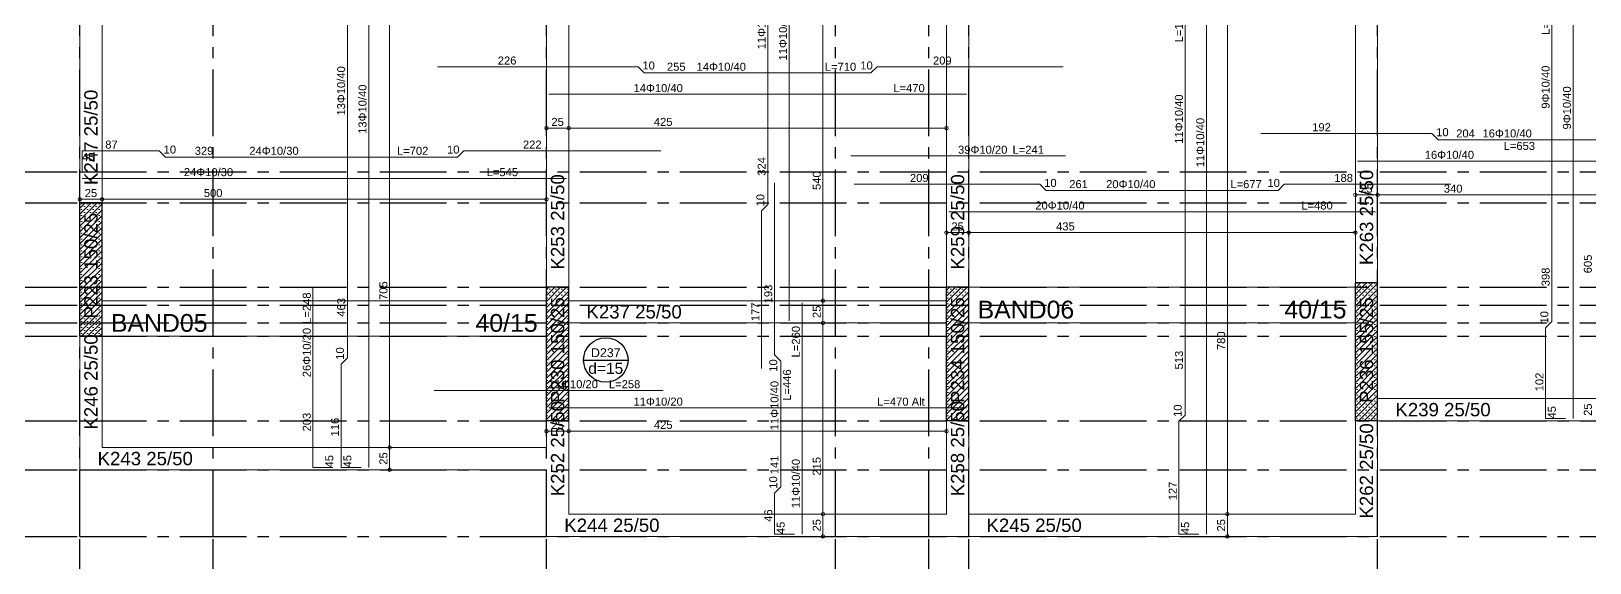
# Model space of a CAD drawing. Header units: millimetres. Extents: x 2232 to 85269, y -3593 to 5869.
# Drawn here: x 55681 to 57435, y 2881 to 3479 of the extents above; entities that cross this region are included whole.
import ezdxf

# ---------------------------------------------------------------- set-up
doc = ezdxf.new("R2010")
doc.units = ezdxf.units.MM
doc.linetypes.add('CENTER2', pattern=[112.5, 75, -12.5, 12.5, -12.5])
doc.linetypes.add('DASHDOT2', pattern=[12.7, 6.35, -3.175, 0, -3.175])
doc.layers.add('aks', color=251, linetype='DASHDOT2', lineweight=35)
for name, color, linetype in [('Donatı Topl. Uzun. Yazısı', 7, 'Continuous'), ('Donatı Uz. Yazısı', 7, 'Continuous'), ('Donatı Yazısı', 7, 'Continuous'), ('Donatı Çizgisi', 7, 'Continuous'), ('Döşeme', 7, 'Continuous'), ('Kiriş', 7, 'Continuous'), ('Panel', 7, 'Continuous'), ('Standart', 7, 'Continuous'), ('Ölçülendirme', 7, 'Continuous')]:
    doc.layers.add(name, color=color, linetype=linetype)
doc.styles.add('arial_1_18', font='arial.ttf', dxfattribs={"height": 0.2})
pattern_1 = [(45, (0, 0), (-3.314563, 3.314563), []), (45, (3.3146, 0), (-3.314563, 3.314563), [0, -4.6875])]

# ---------------------------------------------------------------- blocks, each defined once
blk = doc.blocks.new('IDE539Entity3890')
at = {"layer": 'Döşeme', "color": 117, "linetype": 'Continuous', "lineweight": -3}
blk.add_lwpolyline([(566.7, 198.3), (616.7, 198.3)], dxfattribs=at)
blk.add_circle((591.7, 198.3), 25, dxfattribs=at)
at = {"layer": 'Döşeme', "color": 178, "linetype": 'Continuous', "lineweight": -3, "style": 'arial_1_18'}
blk.add_text('D237', height=10, dxfattribs=at).set_placement((575, 201.5))
at = {"layer": 'Döşeme', "color": 164, "linetype": 'Continuous', "lineweight": -3, "style": 'arial_1_18'}
blk.add_text('d=15', height=12.5, dxfattribs=at).set_placement((572, 182.7))
blk = doc.blocks.new('IDE539Entity3891')
at = {"layer": 'Kiriş', "color": 4, "linetype": 'Continuous', "lineweight": 5}
blk.add_lwpolyline([(550, 240), (975, 240)], dxfattribs=at)
blk = doc.blocks.new('IDE539Entity3892')
at = {"layer": 'Kiriş', "color": 4, "linetype": 'Continuous', "lineweight": 5}
blk.add_lwpolyline([(550, 265), (975, 265)], dxfattribs=at)
blk = doc.blocks.new('IDE539Entity3893')
at = {"layer": 'Kiriş', "color": 159, "linetype": 'Continuous', "lineweight": 5, "style": 'arial_1_18'}
blk.add_text('K237 25/50', height=15, dxfattribs=at).set_placement((570, 245))
blk = doc.blocks.new('IDE539Entity3895')
at = {"layer": 'aks', "color": 251, "linetype": 'CENTER2', "lineweight": -3}
blk.add_lwpolyline([(955, -528), (955, 0)], dxfattribs=at)
blk = doc.blocks.new('IDE539Entity3897')
at = {"layer": 'aks', "color": 251, "linetype": 'CENTER2', "lineweight": -3}
blk.add_lwpolyline([(955, 0), (955, 2330)], dxfattribs=at)
blk = doc.blocks.new('IDE539Entity3944')
at = {"layer": 'aks', "color": 251, "linetype": 'CENTER2', "lineweight": -3}
blk.add_lwpolyline([(1460, -528), (1460, 0)], dxfattribs=at)
blk = doc.blocks.new('IDE539Entity3946')
at = {"layer": 'aks', "color": 251, "linetype": 'CENTER2', "lineweight": -3}
blk.add_lwpolyline([(1460, 0), (1460, 2330)], dxfattribs=at)
blk = doc.blocks.new('IDE539Entity3951')
at = {"layer": 'aks', "color": 251, "linetype": 'CENTER2', "lineweight": -3}
blk.add_lwpolyline([(850, -528), (850, 0)], dxfattribs=at)
blk = doc.blocks.new('IDE539Entity3953')
at = {"layer": 'aks', "color": 251, "linetype": 'CENTER2', "lineweight": -3}
blk.add_lwpolyline([(850, 0), (850, 2330)], dxfattribs=at)
blk = doc.blocks.new('IDE539Entity3958')
at = {"layer": 'aks', "color": 251, "linetype": 'CENTER2', "lineweight": -3}
blk.add_lwpolyline([(1000, -528), (1000, 0)], dxfattribs=at)
blk = doc.blocks.new('IDE539Entity3960')
at = {"layer": 'aks', "color": 251, "linetype": 'CENTER2', "lineweight": -3}
blk.add_lwpolyline([(1000, 0), (1000, 2330)], dxfattribs=at)
blk = doc.blocks.new('IDE539Entity3965')
at = {"layer": 'aks', "color": 251, "linetype": 'CENTER2', "lineweight": -3}
blk.add_lwpolyline([(525, -528), (525, 0)], dxfattribs=at)
blk = doc.blocks.new('IDE539Entity3967')
at = {"layer": 'aks', "color": 251, "linetype": 'CENTER2', "lineweight": -3}
blk.add_lwpolyline([(525, 0), (525, 2330)], dxfattribs=at)
blk = doc.blocks.new('IDE539Entity4028')
at = {"layer": 'aks', "color": 251, "linetype": 'CENTER2', "lineweight": -3}
blk.add_lwpolyline([(0, -528), (0, 0)], dxfattribs=at)
blk = doc.blocks.new('IDE539Entity4030')
at = {"layer": 'aks', "color": 251, "linetype": 'CENTER2', "lineweight": -3}
blk.add_lwpolyline([(0, 0), (0, 2330)], dxfattribs=at)
blk = doc.blocks.new('IDE539Entity4035')
at = {"layer": 'aks', "color": 251, "linetype": 'CENTER2', "lineweight": -3}
blk.add_lwpolyline([(150, -528), (150, 0)], dxfattribs=at)
blk = doc.blocks.new('IDE539Entity4037')
at = {"layer": 'aks', "color": 251, "linetype": 'CENTER2', "lineweight": -3}
blk.add_lwpolyline([(150, 0), (150, 2330)], dxfattribs=at)
blk = doc.blocks.new('IDE539Entity4056')
at = {"layer": 'aks', "color": 251, "linetype": 'CENTER2', "lineweight": -3}
blk.add_lwpolyline([(-528, 410), (0, 410)], dxfattribs=at)
blk = doc.blocks.new('IDE539Entity4058')
at = {"layer": 'aks', "color": 251, "linetype": 'CENTER2', "lineweight": -3}
blk.add_lwpolyline([(0, 410), (3260, 410)], dxfattribs=at)
blk = doc.blocks.new('IDE539Entity4063')
at = {"layer": 'aks', "color": 251, "linetype": 'CENTER2', "lineweight": -3}
blk.add_lwpolyline([(-528, 260), (0, 260)], dxfattribs=at)
blk = doc.blocks.new('IDE539Entity4065')
at = {"layer": 'aks', "color": 251, "linetype": 'CENTER2', "lineweight": -3}
blk.add_lwpolyline([(0, 260), (3260, 260)], dxfattribs=at)
blk = doc.blocks.new('IDE539Entity4070')
at = {"layer": 'aks', "color": 251, "linetype": 'CENTER2', "lineweight": -3}
blk.add_lwpolyline([(-528, 280), (0, 280)], dxfattribs=at)
blk = doc.blocks.new('IDE539Entity4072')
at = {"layer": 'aks', "color": 251, "linetype": 'CENTER2', "lineweight": -3}
blk.add_lwpolyline([(0, 280), (3260, 280)], dxfattribs=at)
blk = doc.blocks.new('IDE539Entity4077')
at = {"layer": 'aks', "color": 251, "linetype": 'CENTER2', "lineweight": -3}
blk.add_lwpolyline([(-528, 240), (0, 240)], dxfattribs=at)
blk = doc.blocks.new('IDE539Entity4079')
at = {"layer": 'aks', "color": 251, "linetype": 'CENTER2', "lineweight": -3}
blk.add_lwpolyline([(0, 240), (3260, 240)], dxfattribs=at)
blk = doc.blocks.new('IDE539Entity4084')
at = {"layer": 'aks', "color": 251, "linetype": 'CENTER2', "lineweight": -3}
blk.add_lwpolyline([(-528, 375), (0, 375)], dxfattribs=at)
blk = doc.blocks.new('IDE539Entity4086')
at = {"layer": 'aks', "color": 251, "linetype": 'CENTER2', "lineweight": -3}
blk.add_lwpolyline([(0, 375), (3260, 375)], dxfattribs=at)
blk = doc.blocks.new('IDE539Entity4091')
at = {"layer": 'aks', "color": 251, "linetype": 'CENTER2', "lineweight": -3}
blk.add_lwpolyline([(-528, 225), (0, 225)], dxfattribs=at)
blk = doc.blocks.new('IDE539Entity4093')
at = {"layer": 'aks', "color": 251, "linetype": 'CENTER2', "lineweight": -3}
blk.add_lwpolyline([(0, 225), (3260, 225)], dxfattribs=at)
blk = doc.blocks.new('IDE539Entity4098')
at = {"layer": 'aks', "color": 251, "linetype": 'CENTER2', "lineweight": -3}
blk.add_lwpolyline([(-528, 130), (0, 130)], dxfattribs=at)
blk = doc.blocks.new('IDE539Entity4100')
at = {"layer": 'aks', "color": 251, "linetype": 'CENTER2', "lineweight": -3}
blk.add_lwpolyline([(0, 130), (3260, 130)], dxfattribs=at)
blk = doc.blocks.new('IDE539Entity4105')
at = {"layer": 'aks', "color": 251, "linetype": 'CENTER2', "lineweight": -3}
blk.add_lwpolyline([(-528, 75), (0, 75)], dxfattribs=at)
blk = doc.blocks.new('IDE539Entity4107')
at = {"layer": 'aks', "color": 251, "linetype": 'CENTER2', "lineweight": -3}
blk.add_lwpolyline([(0, 75), (3260, 75)], dxfattribs=at)
blk = doc.blocks.new('IDE539Entity4112')
at = {"layer": 'aks', "color": 251, "linetype": 'CENTER2', "lineweight": -3}
blk.add_lwpolyline([(-528, 0), (0, 0)], dxfattribs=at)
blk = doc.blocks.new('IDE539Entity4114')
at = {"layer": 'aks', "color": 251, "linetype": 'CENTER2', "lineweight": -3}
blk.add_lwpolyline([(0, 0), (3260, 0)], dxfattribs=at)
blk = doc.blocks.new('IDE539Entity4224')
at = {"layer": 'Panel', "linetype": 'Continuous', "lineweight": 5}
h = blk.add_hatch(dxfattribs=at)
h.set_pattern_fill('SACNCR', color=163, scale=50, style=0)
h.set_pattern_definition(pattern_1)
h.paths.add_polyline_path([(0, 225), (0, 375), (25, 375), (25, 225)])
blk = doc.blocks.new('IDE539Entity4225')
at = {"layer": 'Panel', "color": 164, "linetype": 'Continuous', "lineweight": -3}
blk.add_lwpolyline([(25, 225), (0, 225)], dxfattribs=at)
blk = doc.blocks.new('IDE539Entity4226')
at = {"layer": 'Panel', "color": 164, "linetype": 'Continuous', "lineweight": -3}
blk.add_lwpolyline([(25, 225), (25, 375)], dxfattribs=at)
blk = doc.blocks.new('IDE539Entity4227')
at = {"layer": 'Panel', "color": 164, "linetype": 'Continuous', "lineweight": -3}
blk.add_lwpolyline([(25, 375), (0, 375)], dxfattribs=at)
blk = doc.blocks.new('IDE539Entity4228')
at = {"layer": 'Panel', "color": 164, "linetype": 'Continuous', "lineweight": -3}
blk.add_lwpolyline([(0, 225), (0, 375)], dxfattribs=at)
blk = doc.blocks.new('IDE539Entity4229')
at = {"layer": 'Panel', "color": 159, "linetype": 'Continuous', "lineweight": -3, "style": 'arial_1_18'}
blk.add_text('P223 150/25', height=15, rotation=90, dxfattribs=at).set_placement((20, 245))
blk = doc.blocks.new('IDE539Entity4230')
at = {"layer": 'Panel', "linetype": 'Continuous', "lineweight": 5}
h = blk.add_hatch(dxfattribs=at)
h.set_pattern_fill('SACNCR', color=163, scale=50, style=0)
h.set_pattern_definition(pattern_1)
h.paths.add_polyline_path([(525, 130), (525, 280), (550, 280), (550, 130)])
blk = doc.blocks.new('IDE539Entity4231')
at = {"layer": 'Panel', "color": 164, "linetype": 'Continuous', "lineweight": -3}
blk.add_lwpolyline([(550, 130), (525, 130)], dxfattribs=at)
blk = doc.blocks.new('IDE539Entity4232')
at = {"layer": 'Panel', "color": 164, "linetype": 'Continuous', "lineweight": -3}
blk.add_lwpolyline([(550, 130), (550, 280)], dxfattribs=at)
blk = doc.blocks.new('IDE539Entity4233')
at = {"layer": 'Panel', "color": 164, "linetype": 'Continuous', "lineweight": -3}
blk.add_lwpolyline([(550, 280), (525, 280)], dxfattribs=at)
blk = doc.blocks.new('IDE539Entity4234')
at = {"layer": 'Panel', "color": 164, "linetype": 'Continuous', "lineweight": -3}
blk.add_lwpolyline([(525, 130), (525, 280)], dxfattribs=at)
blk = doc.blocks.new('IDE539Entity4235')
at = {"layer": 'Panel', "color": 159, "linetype": 'Continuous', "lineweight": -3, "style": 'arial_1_18'}
blk.add_text('P230 150/25', height=15, rotation=90, dxfattribs=at).set_placement((545, 150))
blk = doc.blocks.new('IDE539Entity4236')
at = {"layer": 'Panel', "linetype": 'Continuous', "lineweight": 5}
h = blk.add_hatch(dxfattribs=at)
h.set_pattern_fill('SACNCR', color=163, scale=50, style=0)
h.set_pattern_definition(pattern_1)
h.paths.add_polyline_path([(975, 130), (975, 280), (1000, 280), (1000, 130)])
blk = doc.blocks.new('IDE539Entity4237')
at = {"layer": 'Panel', "color": 164, "linetype": 'Continuous', "lineweight": -3}
blk.add_lwpolyline([(1000, 130), (975, 130)], dxfattribs=at)
blk = doc.blocks.new('IDE539Entity4238')
at = {"layer": 'Panel', "color": 164, "linetype": 'Continuous', "lineweight": -3}
blk.add_lwpolyline([(1000, 130), (1000, 280)], dxfattribs=at)
blk = doc.blocks.new('IDE539Entity4239')
at = {"layer": 'Panel', "color": 164, "linetype": 'Continuous', "lineweight": -3}
blk.add_lwpolyline([(1000, 280), (975, 280)], dxfattribs=at)
blk = doc.blocks.new('IDE539Entity4240')
at = {"layer": 'Panel', "color": 164, "linetype": 'Continuous', "lineweight": -3}
blk.add_lwpolyline([(975, 130), (975, 280)], dxfattribs=at)
blk = doc.blocks.new('IDE539Entity4241')
at = {"layer": 'Panel', "color": 159, "linetype": 'Continuous', "lineweight": -3, "style": 'arial_1_18'}
blk.add_text('P234 150/25', height=15, rotation=90, dxfattribs=at).set_placement((995, 150))
blk = doc.blocks.new('IDE539Entity4242')
at = {"layer": 'Panel', "linetype": 'Continuous', "lineweight": 5}
h = blk.add_hatch(dxfattribs=at)
h.set_pattern_fill('SACNCR', color=163, scale=50, style=0)
h.set_pattern_definition(pattern_1)
h.paths.add_polyline_path([(1435, 130), (1435, 285), (1460, 285), (1460, 130)])
blk = doc.blocks.new('IDE539Entity4243')
at = {"layer": 'Panel', "color": 164, "linetype": 'Continuous', "lineweight": -3}
blk.add_lwpolyline([(1460, 130), (1435, 130)], dxfattribs=at)
blk = doc.blocks.new('IDE539Entity4244')
at = {"layer": 'Panel', "color": 164, "linetype": 'Continuous', "lineweight": -3}
blk.add_lwpolyline([(1460, 130), (1460, 285)], dxfattribs=at)
blk = doc.blocks.new('IDE539Entity4245')
at = {"layer": 'Panel', "color": 164, "linetype": 'Continuous', "lineweight": -3}
blk.add_lwpolyline([(1460, 285), (1435, 285)], dxfattribs=at)
blk = doc.blocks.new('IDE539Entity4246')
at = {"layer": 'Panel', "color": 164, "linetype": 'Continuous', "lineweight": -3}
blk.add_lwpolyline([(1435, 130), (1435, 285)], dxfattribs=at)
blk = doc.blocks.new('IDE539Entity4247')
at = {"layer": 'Panel', "color": 159, "linetype": 'Continuous', "lineweight": -3, "style": 'arial_1_18'}
blk.add_text('P236 155/25', height=15, rotation=90, dxfattribs=at).set_placement((1455, 150))
blk = doc.blocks.new('IDE539Entity4343')
at = {"layer": 'Kiriş', "color": 4, "linetype": 'Continuous', "lineweight": 5}
blk.add_lwpolyline([(25, 375), (25, 805)], dxfattribs=at)
blk = doc.blocks.new('IDE539Entity4344')
at = {"layer": 'Kiriş', "color": 4, "linetype": 'Continuous', "lineweight": 5}
blk.add_lwpolyline([(0, 375), (0, 805)], dxfattribs=at)
blk = doc.blocks.new('IDE539Entity4345')
at = {"layer": 'Kiriş', "color": 159, "linetype": 'Continuous', "lineweight": 5, "style": 'arial_1_18'}
blk.add_text('K247 25/50', height=15, rotation=90, dxfattribs=at).set_placement((20, 395))
blk = doc.blocks.new('IDE539Entity4346')
at = {"layer": 'Kiriş', "color": 4, "linetype": 'Continuous', "lineweight": 5}
blk.add_lwpolyline([(25, 100), (25, 225)], dxfattribs=at)
blk = doc.blocks.new('IDE539Entity4347')
at = {"layer": 'Kiriş', "color": 4, "linetype": 'Continuous', "lineweight": 5}
blk.add_lwpolyline([(0, 75), (0, 225)], dxfattribs=at)
blk = doc.blocks.new('IDE539Entity4348')
at = {"layer": 'Kiriş', "color": 159, "linetype": 'Continuous', "lineweight": 5, "style": 'arial_1_18'}
blk.add_text('K246 25/50', height=15, rotation=90, dxfattribs=at).set_placement((20, 120))
blk = doc.blocks.new('IDE539Entity4349')
at = {"layer": 'Kiriş', "color": 4, "linetype": 'Continuous', "lineweight": 5}
blk.add_lwpolyline([(550, 25), (550, 130)], dxfattribs=at)
blk = doc.blocks.new('IDE539Entity4350')
at = {"layer": 'Kiriş', "color": 4, "linetype": 'Continuous', "lineweight": 5}
blk.add_lwpolyline([(525, 0), (525, 75)], dxfattribs=at)
blk = doc.blocks.new('IDE539Entity4351')
at = {"layer": 'Kiriş', "color": 4, "linetype": 'Continuous', "lineweight": 5}
blk.add_lwpolyline([(525, 100), (525, 130)], dxfattribs=at)
blk = doc.blocks.new('IDE539Entity4352')
at = {"layer": 'Kiriş', "color": 159, "linetype": 'Continuous', "lineweight": 5, "style": 'arial_1_18'}
blk.add_text('K252 25/50', height=15, rotation=90, dxfattribs=at).set_placement((545, 45))
blk = doc.blocks.new('IDE539Entity4353')
at = {"layer": 'Kiriş', "color": 4, "linetype": 'Continuous', "lineweight": 5}
blk.add_lwpolyline([(1000, 25), (1000, 130)], dxfattribs=at)
blk = doc.blocks.new('IDE539Entity4354')
at = {"layer": 'Kiriş', "color": 4, "linetype": 'Continuous', "lineweight": 5}
blk.add_lwpolyline([(975, 25), (975, 130)], dxfattribs=at)
blk = doc.blocks.new('IDE539Entity4355')
at = {"layer": 'Kiriş', "color": 159, "linetype": 'Continuous', "lineweight": 5, "style": 'arial_1_18'}
blk.add_text('K258 25/50', height=15, rotation=90, dxfattribs=at).set_placement((995, 45))
blk = doc.blocks.new('IDE539Entity4356')
at = {"layer": 'Kiriş', "color": 4, "linetype": 'Continuous', "lineweight": 5}
blk.add_lwpolyline([(1460, 0), (1460, 130)], dxfattribs=at)
blk = doc.blocks.new('IDE539Entity4357')
at = {"layer": 'Kiriş', "color": 4, "linetype": 'Continuous', "lineweight": 5}
blk.add_lwpolyline([(1435, 25), (1435, 130)], dxfattribs=at)
blk = doc.blocks.new('IDE539Entity4358')
at = {"layer": 'Kiriş', "color": 159, "linetype": 'Continuous', "lineweight": 5, "style": 'arial_1_18'}
blk.add_text('K262 25/50', height=15, rotation=90, dxfattribs=at).set_placement((1455, 20))
blk = doc.blocks.new('IDE539Entity4393')
at = {"layer": 'Kiriş', "color": 4, "linetype": 'Continuous', "lineweight": 5}
blk.add_lwpolyline([(1460, 130), (1800, 130)], dxfattribs=at)
blk = doc.blocks.new('IDE539Entity4394')
at = {"layer": 'Kiriş', "color": 4, "linetype": 'Continuous', "lineweight": 5}
blk.add_lwpolyline([(1460, 155), (1800, 155)], dxfattribs=at)
blk = doc.blocks.new('IDE539Entity4395')
at = {"layer": 'Kiriş', "color": 159, "linetype": 'Continuous', "lineweight": 5, "style": 'arial_1_18'}
blk.add_text('K239 25/50', height=15, dxfattribs=at).set_placement((1480, 135))
blk = doc.blocks.new('IDE539Entity4405')
at = {"layer": 'Kiriş', "color": 4, "linetype": 'Continuous', "lineweight": 5}
blk.add_lwpolyline([(525, 0), (1000, 0)], dxfattribs=at)
blk = doc.blocks.new('IDE539Entity4406')
at = {"layer": 'Kiriş', "color": 4, "linetype": 'Continuous', "lineweight": 5}
blk.add_lwpolyline([(550, 25), (975, 25)], dxfattribs=at)
blk = doc.blocks.new('IDE539Entity4407')
at = {"layer": 'Kiriş', "color": 159, "linetype": 'Continuous', "lineweight": 5, "style": 'arial_1_18'}
blk.add_text('K244 25/50', height=15, dxfattribs=at).set_placement((545, 5))
blk = doc.blocks.new('IDE539Entity4408')
at = {"layer": 'Kiriş', "color": 4, "linetype": 'Continuous', "lineweight": 5}
blk.add_lwpolyline([(1000, 0), (1460, 0)], dxfattribs=at)
blk = doc.blocks.new('IDE539Entity4409')
at = {"layer": 'Kiriş', "color": 4, "linetype": 'Continuous', "lineweight": 5}
blk.add_lwpolyline([(1000, 25), (1435, 25)], dxfattribs=at)
blk = doc.blocks.new('IDE539Entity4410')
at = {"layer": 'Kiriş', "color": 159, "linetype": 'Continuous', "lineweight": 5, "style": 'arial_1_18'}
blk.add_text('K245 25/50', height=15, dxfattribs=at).set_placement((1020, 5))
blk = doc.blocks.new('IDE539Entity4411')
at = {"layer": 'Kiriş', "color": 4, "linetype": 'Continuous', "lineweight": 5}
blk.add_lwpolyline([(0, 75), (525, 75)], dxfattribs=at)
blk = doc.blocks.new('IDE539Entity4412')
at = {"layer": 'Kiriş', "color": 4, "linetype": 'Continuous', "lineweight": 5}
blk.add_lwpolyline([(25, 100), (525, 100)], dxfattribs=at)
blk = doc.blocks.new('IDE539Entity4413')
at = {"layer": 'Kiriş', "color": 159, "linetype": 'Continuous', "lineweight": 5, "style": 'arial_1_18'}
blk.add_text('K243 25/50', height=15, dxfattribs=at).set_placement((20, 80))
blk = doc.blocks.new('IDE539Entity4438')
at = {"layer": 'Kiriş', "color": 4, "linetype": 'Continuous', "lineweight": 5}
blk.add_lwpolyline([(550, 280), (550, 805)], dxfattribs=at)
blk = doc.blocks.new('IDE539Entity4439')
at = {"layer": 'Kiriş', "color": 4, "linetype": 'Continuous', "lineweight": 5}
blk.add_lwpolyline([(525, 280), (525, 805)], dxfattribs=at)
blk = doc.blocks.new('IDE539Entity4440')
at = {"layer": 'Kiriş', "color": 159, "linetype": 'Continuous', "lineweight": 5, "style": 'arial_1_18'}
blk.add_text('K253 25/50', height=15, rotation=90, dxfattribs=at).set_placement((545, 300))
blk = doc.blocks.new('IDE539Entity4441')
at = {"layer": 'Kiriş', "color": 4, "linetype": 'Continuous', "lineweight": 5}
blk.add_lwpolyline([(1000, 280), (1000, 805)], dxfattribs=at)
blk = doc.blocks.new('IDE539Entity4442')
at = {"layer": 'Kiriş', "color": 4, "linetype": 'Continuous', "lineweight": 5}
blk.add_lwpolyline([(975, 280), (975, 805)], dxfattribs=at)
blk = doc.blocks.new('IDE539Entity4443')
at = {"layer": 'Kiriş', "color": 159, "linetype": 'Continuous', "lineweight": 5, "style": 'arial_1_18'}
blk.add_text('K259 25/50', height=15, rotation=90, dxfattribs=at).set_placement((995, 300))
blk = doc.blocks.new('IDE539Entity4444')
at = {"layer": 'Kiriş', "color": 4, "linetype": 'Continuous', "lineweight": 5}
blk.add_lwpolyline([(1460, 285), (1460, 760)], dxfattribs=at)
blk = doc.blocks.new('IDE539Entity4445')
at = {"layer": 'Kiriş', "color": 4, "linetype": 'Continuous', "lineweight": 5}
blk.add_lwpolyline([(1435, 285), (1435, 760)], dxfattribs=at)
blk = doc.blocks.new('IDE539Entity4446')
at = {"layer": 'Kiriş', "color": 159, "linetype": 'Continuous', "lineweight": 5, "style": 'arial_1_18'}
blk.add_text('K263 25/50', height=15, rotation=90, dxfattribs=at).set_placement((1455, 305))
blk = doc.blocks.new('IDE539Entity4844')
at = {"layer": 'Kiriş', "color": 231, "linetype": 'Continuous', "lineweight": 5}
blk.add_lwpolyline([(975, 280), (1000, 280)], dxfattribs=at)
blk = doc.blocks.new('IDE539Entity4845')
at = {"layer": 'Kiriş', "color": 231, "linetype": 'Continuous', "lineweight": 5}
blk.add_lwpolyline([(1000, 280), (1435, 280)], dxfattribs=at)
blk = doc.blocks.new('IDE539Entity4846')
at = {"layer": 'Kiriş', "color": 231, "linetype": 'Continuous', "lineweight": 5}
blk.add_lwpolyline([(1000, 240), (1435, 240)], dxfattribs=at)
blk = doc.blocks.new('IDE539Entity4847')
at = {"layer": 'Kiriş', "color": 231, "linetype": 'Continuous', "lineweight": 5}
blk.add_lwpolyline([(975, 240), (975, 265)], dxfattribs=at)
blk = doc.blocks.new('IDE539Entity4848')
at = {"layer": 'Kiriş', "color": 231, "linetype": 'Continuous', "lineweight": 5}
blk.add_lwpolyline([(975, 265), (975, 280)], dxfattribs=at)
blk = doc.blocks.new('IDE539Entity4849')
at = {"layer": 'Kiriş', "color": 231, "linetype": 'Continuous', "lineweight": 5}
blk.add_lwpolyline([(1460, 240), (1460, 280)], dxfattribs=at)
blk = doc.blocks.new('IDE539Entity4850')
at = {"layer": 'Kiriş', "color": 166, "linetype": 'Continuous', "lineweight": 5, "style": 'arial_1_18'}
blk.add_text('BAND06', height=20, dxfattribs=at).set_placement((1010, 245))
blk = doc.blocks.new('IDE539Entity4851')
at = {"layer": 'Kiriş', "color": 166, "linetype": 'Continuous', "lineweight": 5, "style": 'arial_1_18'}
blk.add_text('40/15', height=20, dxfattribs=at).set_placement((1355.1, 245))
blk = doc.blocks.new('IDE539Entity4870')
at = {"layer": 'Kiriş', "color": 231, "linetype": 'Continuous', "lineweight": 5}
blk.add_lwpolyline([(25, 265), (525, 265)], dxfattribs=at)
blk = doc.blocks.new('IDE539Entity4871')
at = {"layer": 'Kiriş', "color": 231, "linetype": 'Continuous', "lineweight": 5}
blk.add_lwpolyline([(0, 225), (25, 225)], dxfattribs=at)
blk = doc.blocks.new('IDE539Entity4872')
at = {"layer": 'Kiriş', "color": 231, "linetype": 'Continuous', "lineweight": 5}
blk.add_lwpolyline([(25, 225), (525, 225)], dxfattribs=at)
blk = doc.blocks.new('IDE539Entity4873')
at = {"layer": 'Kiriş', "color": 231, "linetype": 'Continuous', "lineweight": 5}
blk.add_lwpolyline([(0, 225), (0, 265)], dxfattribs=at)
blk = doc.blocks.new('IDE539Entity4874')
at = {"layer": 'Kiriş', "color": 231, "linetype": 'Continuous', "lineweight": 5}
blk.add_lwpolyline([(550, 225), (550, 240)], dxfattribs=at)
blk = doc.blocks.new('IDE539Entity4875')
at = {"layer": 'Kiriş', "color": 231, "linetype": 'Continuous', "lineweight": 5}
blk.add_lwpolyline([(550, 240), (550, 265)], dxfattribs=at)
blk = doc.blocks.new('IDE539Entity4876')
at = {"layer": 'Kiriş', "color": 166, "linetype": 'Continuous', "lineweight": 5, "style": 'arial_1_18'}
blk.add_text('BAND05', height=20, dxfattribs=at).set_placement((35, 230))
blk = doc.blocks.new('IDE539Entity4877')
at = {"layer": 'Kiriş', "color": 166, "linetype": 'Continuous', "lineweight": 5, "style": 'arial_1_18'}
blk.add_text('40/15', height=20, dxfattribs=at).set_placement((445.1, 230))
blk = doc.blocks.new('IDE539Entity5156')
at = {"layer": 'Donatı Çizgisi', "color": 5, "linetype": 'Continuous', "lineweight": 5}
for points in [[(325, 77.5), (325, 827.5)], [(798, 242.5), (798, 827.5)], [(1267.5, 2.5), (1267.5, 827.5)], [(1680, 132.5), (1680, 782.5)], [(774, 373), (774, 697)], [(301, 200.7), (301, 664)], [(1243.5, 136.4), (1243.5, 649)], [(1656, 241.4), (1656, 639)], [(402.5, 528), (628, 528)], [(628, 528), (635, 521)], [(890, 521), (897, 528)], [(897, 528), (1106.3, 528)], [(635, 521), (890, 521)], [(527.5, 497), (997.5, 497)], [(1328.8, 453), (1521, 453)], [(1521, 453), (1528, 446)], [(1528, 446), (1732, 446)], [(2.5, 411), (2.5, 433.5)], [(2.5, 433.5), (89.4, 433.5)], [(89.4, 433.5), (96.4, 426.5)], [(96.4, 426.5), (425, 426.5)], [(425, 426.5), (432, 433.5)], [(432, 433.5), (653.8, 433.5)], [(867.3, 427.7), (1108.8, 427.7)], [(1437.5, 422), (1822.5, 422)], [(2.5, 402.5), (547.5, 402.5)], [(781.5, 204), (781.5, 397.5)], [(871.3, 396), (1080, 396)], [(1080, 396), (1087, 389)], [(1087, 389), (1348, 389)], [(1348, 389), (1355, 396)], [(1355, 396), (1542.5, 396)], [(767, 366), (774, 373)], [(767, 188.8), (767, 366)], [(977.5, 365), (1457.5, 365)], [(262.3, 77.5), (262.3, 280.2)], [(812.5, 2.5), (812.5, 262.5)], [(1649, 234.4), (1656, 241.4)], [(1649, 132.5), (1649, 234.4)], [(294, 193.7), (301, 200.7)], [(294, 77.5), (294, 193.7)], [(788.5, 197), (781.5, 204)], [(788.5, 55.7), (788.5, 197)], [(398.5, 164.1), (656.3, 164.1)], [(527.5, 144.5), (997.5, 144.5)], [(1236.5, 129.4), (1243.5, 136.4)], [(1236.5, 2.5), (1236.5, 129.4)], [(1671.5, 132.5), (1649, 132.5)], [(284.8, 77.5), (262.3, 77.5)], [(316.5, 77.5), (294, 77.5)], [(781.5, 48.7), (788.5, 55.7)], [(781.5, 2.5), (781.5, 48.7)], [(804, 2.5), (781.5, 2.5)], [(1259, 2.5), (1236.5, 2.5)]]:
    blk.add_lwpolyline(points, dxfattribs=at)
at = {"layer": 'Donatı Topl. Uzun. Yazısı', "color": 1, "linetype": 'Continuous', "lineweight": 5, "style": 'arial_1_18'}
for s, p in [('L=1043', (1241, 555.4)), ('L=833', (1653.5, 563.9)), ('L=248', (259.8, 238.9)), ('L=260', (810, 201.2)), ('L=446', (800, 152.5))]:
    blk.add_text(s, height=9, rotation=90, dxfattribs=at).set_placement(p)
for s, p in [('L=710', (838.1, 523.5)), ('L=470', (915.2, 499.5)), ('L=241', (1049.3, 430.2)), ('L=653', (1601.8, 434.5)), ('L=702', (356.8, 429)), ('L=545', (457.7, 405)), ('L=677', (1294.4, 391.5)), ('L=480', (1374.2, 367.5)), ('L=258', (595.2, 166.6)), ('L=470 Alt', (897, 147))]:
    blk.add_text(s, height=9, dxfattribs=at).set_placement(p)
at = {"layer": 'Donatı Uz. Yazısı', "color": 5, "linetype": 'Continuous', "lineweight": 5, "style": 'arial_1_18'}
for s, p in [('226', (470.2, 530.5)), ('10', (632.9, 524.9)), ('255', (660.5, 523.5)), ('10', (878.1, 524.9)), ('209', (959.8, 530.5)), ('192', (1386.4, 455.5)), ('10', (1525.9, 449.9)), ('204', (1548.4, 448.5)), ('87', (28.6, 436)), ('10', (94.3, 430.4)), ('10', (413.1, 430.4)), ('222', (498.5, 436)), ('45', (2.5, 422)), ('329', (129.3, 429)), ('209', (933.9, 398.5)), ('188', (1411.3, 398.5)), ('10', (1084.9, 392.9)), ('261', (1113.1, 391.5)), ('10', (1336.1, 392.9))]:
    blk.add_text(s, height=9, dxfattribs=at).set_placement(p)
for s, p in [('324', (771.5, 405.4)), ('10', (770.1, 370.9)), ('398', (1653.5, 281.2)), ('193', (779, 262)), ('463', (298.5, 247)), ('177', (764.5, 241.9)), ('10', (1652.1, 239.3)), ('10', (297.1, 198.6)), ('10', (784.6, 185.1)), ('513', (1241, 187.7)), ('102', (1646.5, 163.1)), ('10', (1239.6, 134.3)), ('45', (1660.5, 132.5)), ('203', (259.8, 118)), ('116', (291.5, 112.4)), ('45', (285.1, 77.5)), ('45', (305.5, 77.5)), ('141', (786, 69.8)), ('10', (784.6, 53.6)), ('127', (1234, 40.6)), ('46', (779, 16.4)), ('45', (793, 2.5)), ('45', (1248, 2.5))]:
    blk.add_text(s, height=9, rotation=90, dxfattribs=at).set_placement(p)
at = {"layer": 'Donatı Yazısı', "color": 5, "linetype": 'Continuous', "lineweight": 5, "style": 'arial_1_18'}
for s, p in [('11Φ10/40', (771.5, 547.6)), ('11Φ10/40', (795.5, 535)), ('13Φ10/40', (298.5, 473.1)), ('9Φ10/40', (1653.5, 480.8)), ('13Φ10/40', (322.5, 452.5)), ('11Φ10/40', (1241, 441.4)), ('9Φ10/40', (1677.5, 457.5)), ('11Φ10/40', (1265, 415)), ('26Φ10/20', (259.8, 178.9)), ('11Φ10/40', (786, 119.3)), ('11Φ10/40', (810, 31.6))]:
    blk.add_text(s, height=9, rotation=90, dxfattribs=at).set_placement(p)
for s, p in [('14Φ10/40', (693.9, 523.5)), ('14Φ10/40', (622.9, 499.5)), ('16Φ10/40', (1578, 448.5)), ('24Φ10/30', (190.7, 429)), ('39Φ10/20', (988, 430.2)), ('16Φ10/40', (1513, 424.5)), ('24Φ10/30', (117, 405)), ('20Φ10/40', (1154.6, 391.5)), ('20Φ10/40', (1074.9, 367.5)), ('11Φ10/20', (527.4, 166.6)), ('11Φ10/20', (622.9, 147))]:
    blk.add_text(s, height=9, dxfattribs=at).set_placement(p)
blk = doc.blocks.new('IDE539Entity5157')
at = {"layer": 'Ölçülendirme', "color": 1, "linetype": 'Continuous', "lineweight": 5}
for points in [[(348.5, 75), (348.5, 805)], [(836, 240), (836, 805)], [(1291, 0), (1291, 805)], [(525, 459), (975, 459)], [(0, 379), (525, 379)], [(1435, 384), (1800, 384)], [(975, 341.5), (1435, 341.5)], [(836, 0), (836, 240)], [(525, 118.3), (975, 118.3)]]:
    blk.add_lwpolyline(points, dxfattribs=at)
for centre in [(525, 459), (550, 459), (975, 459), (1435, 384), (1460, 384), (0, 379), (25, 379), (525, 379), (975, 341.5), (1000, 341.5), (1435, 341.5), (836, 265), (836, 240), (836, 240), (525, 118.3), (550, 118.3), (975, 118.3), (348.5, 100), (348.5, 75), (836, 25), (1291, 25), (836, 0), (1291, 0)]:
    blk.add_circle(centre, 2, dxfattribs=at)
at = {"layer": 'Ölçülendirme', "color": 1, "linetype": 'Continuous', "lineweight": 5, "style": 'arial_1_18'}
for s, p in [('25', (530.5, 461.5)), ('425', (645.8, 461.5)), ('25', (5.5, 381.5)), ('500', (139.5, 381.5)), ('25', (1440.5, 386.5)), ('340', (1534.5, 386.5)), ('25', (980.5, 344)), ('435', (1098.3, 344)), ('25', (530.5, 120.8)), ('425', (645.8, 120.8))]:
    blk.add_text(s, height=9, dxfattribs=at).set_placement(p)
for s, p in [('540', (833.5, 389.5)), ('605', (1701, 295.8)), ('705', (346, 265.8)), ('25', (833.5, 245.5)), ('780', (1288.5, 209.5)), ('25', (1701, 135.5)), ('25', (346, 80.5)), ('215', (833.5, 68.3)), ('25', (833.5, 5.5)), ('25', (1288.5, 5.5))]:
    blk.add_text(s, height=9, rotation=90, dxfattribs=at).set_placement(p)

msp = doc.modelspace()

# ---------------------------------------------------------------- block references
at = {"layer": 'aks'}
for name in ['IDE539Entity4030', 'IDE539Entity4037', 'IDE539Entity3967', 'IDE539Entity3953', 'IDE539Entity3897', 'IDE539Entity3960', 'IDE539Entity3946', 'IDE539Entity4056', 'IDE539Entity4058', 'IDE539Entity4084', 'IDE539Entity4086', 'IDE539Entity4070', 'IDE539Entity4072', 'IDE539Entity4063', 'IDE539Entity4065', 'IDE539Entity4077', 'IDE539Entity4079', 'IDE539Entity4091', 'IDE539Entity4093', 'IDE539Entity4098', 'IDE539Entity4100', 'IDE539Entity4105', 'IDE539Entity4107', 'IDE539Entity4112', 'IDE539Entity4028', 'IDE539Entity4114', 'IDE539Entity4035', 'IDE539Entity3965', 'IDE539Entity3951', 'IDE539Entity3895', 'IDE539Entity3958', 'IDE539Entity3944']:
    msp.add_blockref(name, (55735.8, 2910.7), dxfattribs=at)
at = {"layer": 'Döşeme'}
msp.add_blockref('IDE539Entity3890', (55735.8, 2910.7), dxfattribs=at)
at = {"layer": 'Kiriş'}
for name in ['IDE539Entity4344', 'IDE539Entity4343', 'IDE539Entity4439', 'IDE539Entity4438', 'IDE539Entity4442', 'IDE539Entity4441', 'IDE539Entity4445', 'IDE539Entity4444', 'IDE539Entity4345', 'IDE539Entity4440', 'IDE539Entity4443', 'IDE539Entity4446', 'IDE539Entity4873', 'IDE539Entity4870', 'IDE539Entity3892', 'IDE539Entity4875', 'IDE539Entity4844', 'IDE539Entity4848', 'IDE539Entity4847', 'IDE539Entity4845', 'IDE539Entity4850', 'IDE539Entity4851', 'IDE539Entity4849', 'IDE539Entity4876', 'IDE539Entity4877', 'IDE539Entity3893', 'IDE539Entity3891', 'IDE539Entity4874', 'IDE539Entity4846', 'IDE539Entity4347', 'IDE539Entity4871', 'IDE539Entity4348', 'IDE539Entity4346', 'IDE539Entity4872', 'IDE539Entity4352', 'IDE539Entity4355', 'IDE539Entity4394', 'IDE539Entity4395', 'IDE539Entity4351', 'IDE539Entity4349', 'IDE539Entity4354', 'IDE539Entity4353', 'IDE539Entity4357', 'IDE539Entity4358', 'IDE539Entity4356', 'IDE539Entity4393', 'IDE539Entity4413', 'IDE539Entity4412', 'IDE539Entity4411', 'IDE539Entity4350', 'IDE539Entity4407', 'IDE539Entity4406', 'IDE539Entity4409', 'IDE539Entity4410', 'IDE539Entity4405', 'IDE539Entity4408']:
    msp.add_blockref(name, (55735.8, 2910.7), dxfattribs=at)
at = {"layer": 'Panel'}
for name in ['IDE539Entity4224', 'IDE539Entity4227', 'IDE539Entity4228', 'IDE539Entity4226', 'IDE539Entity4229', 'IDE539Entity4242', 'IDE539Entity4245', 'IDE539Entity4246', 'IDE539Entity4244', 'IDE539Entity4230', 'IDE539Entity4233', 'IDE539Entity4234', 'IDE539Entity4235', 'IDE539Entity4232', 'IDE539Entity4236', 'IDE539Entity4239', 'IDE539Entity4240', 'IDE539Entity4241', 'IDE539Entity4238', 'IDE539Entity4247', 'IDE539Entity4225', 'IDE539Entity4231', 'IDE539Entity4237', 'IDE539Entity4243']:
    msp.add_blockref(name, (55735.8, 2910.7), dxfattribs=at)
at = {"layer": 'Standart'}
for name in ['IDE539Entity5157', 'IDE539Entity5156']:
    msp.add_blockref(name, (55735.8, 2910.7), dxfattribs=at)

doc.saveas('drawing.dxf')
